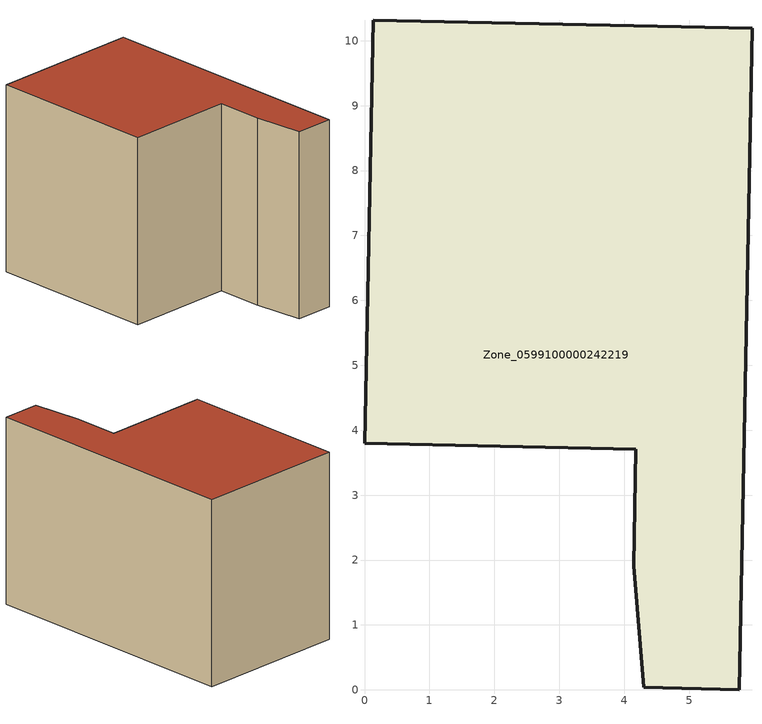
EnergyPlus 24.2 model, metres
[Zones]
Zone_0599100000242219
 floor ground (C_G): 4.18,3.71 0,3.8 0.13,10.32 5.97,10.2 5.77,0 4.3,0.04 4.15,1.91 z0
 wall outside (C_F): 5.97,10.2 0.13,10.32 0,3.8 4.18,3.71 4.15,1.91 4.3,0.04 5.77,0 5.97,10.2 z0:7.18
 roof outside (C_R): 4.15,1.91 4.3,0.04 5.77,0 5.97,10.2 0.13,10.32 0,3.8 4.18,3.71 z7.18
[BUILDING]
Pand.0599100000242219: North Axis=0; Terrain=City; Loads Convergence Tolerance Value=0.04; Temperature Convergence Tolerance Value=0.4; Solar Distribution=FullExterior; Maximum Number of Warmup Days=25; Minimum Number of Warmup Days=1
[Site:Location]
Rotterdam.The.Hague.AP_ZH_NLD Design_Conditions: Latitude=51.96; Longitude=4.45; Time Zone=1; Elevation=-4.5
[SITE:GROUNDTEMPERATURE:BUILDINGSURFACE]
18, 18, 18, 18, 18, 18, 18, 18, 18, 18, 18, 18
[MATERIAL] Thermal Absorptance=0.9; Solar Absorptance=0.7; Visible Absorptance=0.7
Name | Roughness | Thickness | Conductivity | Density | Specific Heat
G.TI.1946 | MediumSmooth | 0.15 | 1 | 540 | 1210
F.TI.1946 | Rough | 0.3 | 0.857143 | 1920 | 840
R.TI.1946 | MediumRough | 0.2 | 0.1 | 1500 | 1000
[CONSTRUCTION]
C_G: G.TI.1946
C_F: F.TI.1946
C_R: R.TI.1946
[ZONE]
Zone_0599100000242219: Type=1; Multiplier=1; Ceiling Height=Autocalculate; Volume=Autocalculate; Floor Area=autocalculate; Part of Total Floor Area=Yes
[ZONEINFILTRATION:DESIGNFLOWRATE]
Infil_Zone_0599100000242219: Zone or ZoneList or Space or SpaceList=Zone_0599100000242219; Schedule=AlwaysOn; Design Flow Rate Calculation Method=Flow/Area; Flow Rate per Floor Area=0.003; Constant Term Coefficient=1; Temperature Term Coefficient=0; Velocity Term Coefficient=0; Velocity Squared Term Coefficient=0
[HVACTEMPLATE:ZONE:IDEALLOADSAIRSYSTEM]
Zone_0599100000242219: Maximum Heating Supply Air Temperature=50; Minimum Cooling Supply Air Temperature=13; Maximum Heating Supply Air Humidity Ratio=0.0156; Minimum Cooling Supply Air Humidity Ratio=0.0077; Heating Limit=NoLimit; Cooling Limit=NoLimit; Dehumidification Control Type=ConstantSensibleHeatRatio; Cooling Sensible Heat Ratio=0.7; Dehumidification Setpoint=60; Humidification Control Type=None; Humidification Setpoint=30; Outdoor Air Method=None; Outdoor Air Flow Rate per Person=0.00944; Outdoor Air Flow Rate per Zone Floor Area=0; Outdoor Air Flow Rate per Zone=0; Demand Controlled Ventilation Type=None; Outdoor Air Economizer Type=NoEconomizer; Heat Recovery Type=None; Sensible Heat Recovery Effectiveness=0.7; Latent Heat Recovery Effectiveness=0.65
[ZONECONTROL:THERMOSTAT]
ThermostatControl_Zone_0599100000242219: Zone or ZoneList=Zone_0599100000242219; Control Type Schedule=DualSetpointControlType; Control 1=Thermostat_Zone_0599100000242219; Temperature Difference Between Cutout And Setpoint=0
[THERMOSTATSETPOINT:DUALSETPOINT]
Thermostat_Zone_0599100000242219: Heating Setpoint Temperature Schedule=HeatingSetpoint_Zone_0599100000242219; Cooling Setpoint Temperature Schedule=CoolingSetpoint_Zone_0599100000242219
[SCHEDULE:COMPACT]
HeatingSetpoint_Zone_0599100000242219: Through: 12/31, For: AllDays, Until: 24:00, 21
CoolingSetpoint_Zone_0599100000242219: Through: 12/31, For: AllDays, Until: 24:00, 24
DualSetpointControlType: Through: 12/31, For: AllDays, Until: 24:00, 4
AlwaysOn: Through: 12/31, For: AllDays, Until: 24:00, 1
